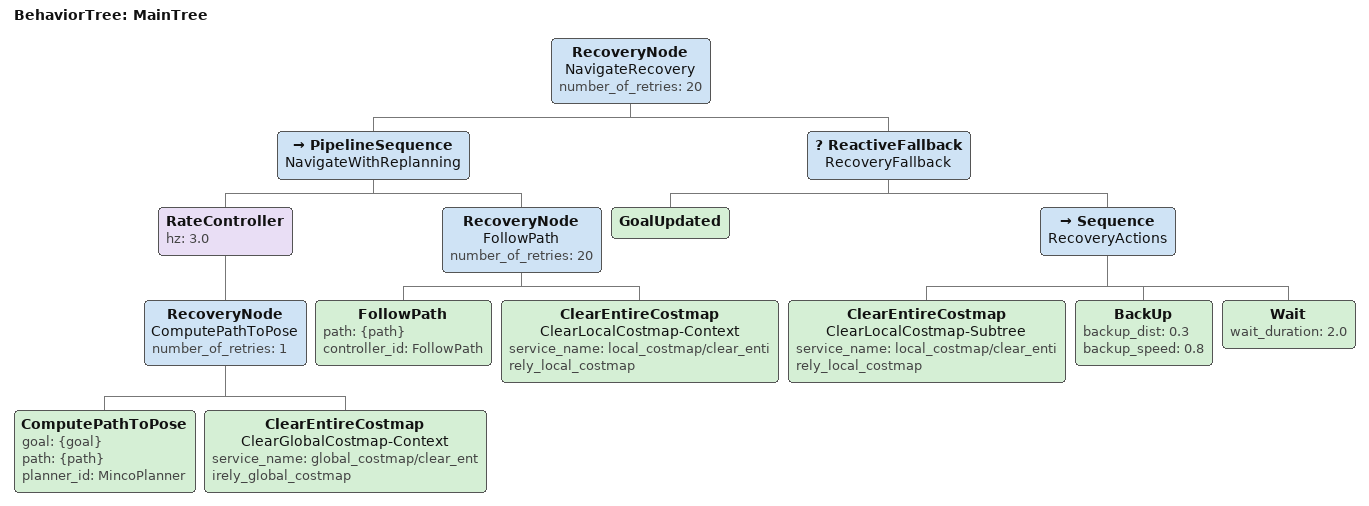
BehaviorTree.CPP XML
<?xml version="1.0" encoding="UTF-8"?>
<root BTCPP_format="3"
      main_tree_to_execute="MainTree">
  <BehaviorTree ID="MainTree">
    <RecoveryNode name="NavigateRecovery"
                  number_of_retries="20">
      <PipelineSequence name="NavigateWithReplanning">
        <RateController hz="3.0">
          <RecoveryNode name="ComputePathToPose"
                        number_of_retries="1">
            <ComputePathToPose goal="{goal}"
                               path="{path}"
                               planner_id="MincoPlanner"/>
            <ClearEntireCostmap name="ClearGlobalCostmap-Context"
                                service_name="global_costmap/clear_entirely_global_costmap"/>
          </RecoveryNode>
        </RateController>
        <RecoveryNode name="FollowPath"
                      number_of_retries="20">
          <FollowPath path="{path}"
                      controller_id="FollowPath"/>
          <ClearEntireCostmap name="ClearLocalCostmap-Context"
                              service_name="local_costmap/clear_entirely_local_costmap"/>
        </RecoveryNode>
      </PipelineSequence>
      <ReactiveFallback name="RecoveryFallback">
        <GoalUpdated/>
          <Sequence name="RecoveryActions">
            <ClearEntireCostmap name="ClearLocalCostmap-Subtree"
                                service_name="local_costmap/clear_entirely_local_costmap"/>
            <BackUp backup_dist="0.3" backup_speed="0.8"/>
            <Wait wait_duration="2.0"/>
          </Sequence>
      </ReactiveFallback>
    </RecoveryNode>
  </BehaviorTree>
</root>
